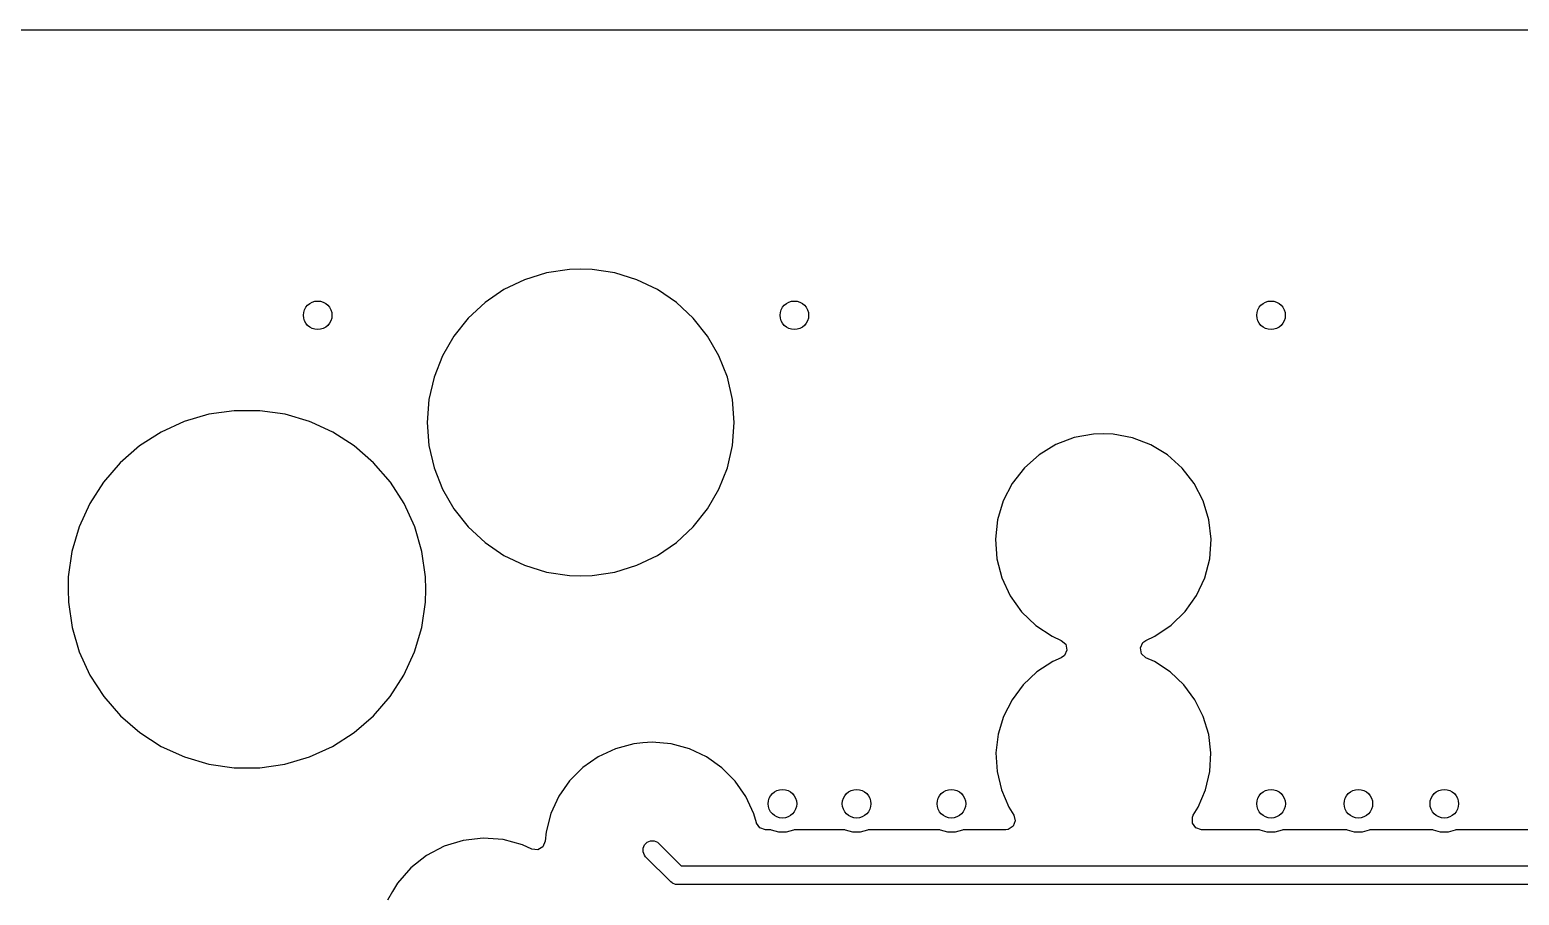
# Model space of a CAD drawing. Header units: inches. Extents: x 5.8 to 18, y -6.4 to -1.3.
# Drawn here: x 14.215 to 14.84, y -4.382 to -4.018 of the extents above; entities that cross this region are included whole.
import ezdxf

# ---------------------------------------------------------------- set-up
doc = ezdxf.new("R2010")
doc.units = ezdxf.units.IN
doc.header["$MEASUREMENT"] = 0
doc.layers.add('F.Cu', color=13, linetype='CONTINUOUS', true_color=0xc83434)

msp = doc.modelspace()

# ---------------------------------------------------------------- linework, layer by layer
at = {"layer": 'F.Cu', "linetype": 'CONTINUOUS'}
for p, q in [((14.19866, -4.01842), (17.89945, -4.01842)), ((14.42238, -4.12331), (14.41371, -4.12748)), ((14.43158, -4.12047), (14.42238, -4.12331)), ((14.44113, -4.11903), (14.43158, -4.12047)), ((14.44591, -4.11894), (14.44113, -4.11903)), ((14.45068, -4.11903), (14.44591, -4.11894)), ((14.46023, -4.12047), (14.45068, -4.11903)), ((14.46943, -4.12331), (14.46023, -4.12047)), ((14.4781, -4.12748), (14.46943, -4.12331)), ((14.41371, -4.12748), (14.40576, -4.1329)), ((14.48605, -4.1329), (14.4781, -4.12748)), ((14.40576, -4.1329), (14.3987, -4.13945)), ((14.49311, -4.13945), (14.48605, -4.1329)), ((14.3987, -4.13945), (14.3927, -4.14697)), ((14.49911, -4.14697), (14.49311, -4.13945)), ((14.3927, -4.14697), (14.38789, -4.15531)), ((14.50392, -4.15531), (14.49911, -4.14697)), ((14.38789, -4.15531), (14.38437, -4.16427)), ((14.50744, -4.16427), (14.50392, -4.15531)), ((14.38437, -4.16427), (14.38223, -4.17365)), ((14.50958, -4.17365), (14.50744, -4.16427)), ((14.38223, -4.17365), (14.38151, -4.18325)), ((14.5103, -4.18325), (14.50958, -4.17365)), ((14.28986, -4.17982), (14.27957, -4.18284)), ((14.30048, -4.17829), (14.28986, -4.17982)), ((14.31121, -4.17829), (14.30048, -4.17829)), ((14.32183, -4.17982), (14.31121, -4.17829)), ((14.33212, -4.18284), (14.32183, -4.17982)), ((14.27957, -4.18284), (14.26981, -4.1873)), ((14.33301, -4.18325), (14.33212, -4.18284)), ((14.34188, -4.1873), (14.33301, -4.18325)), ((14.38151, -4.18325), (14.38223, -4.19285)), ((14.50958, -4.19285), (14.5103, -4.18325)), ((14.26079, -4.19311), (14.25269, -4.20014)), ((14.26981, -4.1873), (14.26079, -4.19311)), ((14.3509, -4.19311), (14.34188, -4.1873)), ((14.35901, -4.20014), (14.3509, -4.19311)), ((14.38223, -4.19285), (14.38437, -4.20223)), ((14.50744, -4.20223), (14.50958, -4.19285)), ((14.64524, -4.19255), (14.6382, -4.19683)), ((14.65295, -4.18961), (14.64524, -4.19255)), ((14.66111, -4.18812), (14.65295, -4.18961)), ((14.66519, -4.18804), (14.66111, -4.18812)), ((14.66926, -4.18813), (14.66519, -4.18804)), ((14.6774, -4.18964), (14.66926, -4.18813)), ((14.68508, -4.19258), (14.6774, -4.18964)), ((14.69211, -4.19687), (14.68508, -4.19258)), ((14.6382, -4.19683), (14.63205, -4.20233)), ((14.69824, -4.20235), (14.69211, -4.19687)), ((14.25269, -4.20014), (14.24567, -4.20825)), ((14.36602, -4.20825), (14.35901, -4.20014)), ((14.38437, -4.20223), (14.38789, -4.21119)), ((14.50392, -4.21119), (14.50744, -4.20223)), ((14.63205, -4.20233), (14.627, -4.20885)), ((14.70328, -4.20886), (14.69824, -4.20235)), ((14.24567, -4.20825), (14.23987, -4.21728)), ((14.37182, -4.21728), (14.36602, -4.20825)), ((14.38789, -4.21119), (14.3927, -4.21952)), ((14.49911, -4.21952), (14.50392, -4.21119)), ((14.627, -4.20885), (14.62322, -4.21618)), ((14.70706, -4.21617), (14.70328, -4.20886)), ((14.23987, -4.21728), (14.23543, -4.22704)), ((14.37627, -4.22704), (14.37182, -4.21728)), ((14.62322, -4.21618), (14.62084, -4.22408)), ((14.70945, -4.22405), (14.70706, -4.21617)), ((14.3927, -4.21952), (14.3987, -4.22705)), ((14.49311, -4.22705), (14.49911, -4.21952)), ((14.62084, -4.22408), (14.61993, -4.23227)), ((14.71038, -4.23222), (14.70945, -4.22405)), ((14.23543, -4.22704), (14.23242, -4.23734)), ((14.37928, -4.23734), (14.37627, -4.22704)), ((14.3987, -4.22705), (14.40576, -4.23359)), ((14.48605, -4.23359), (14.49311, -4.22705)), ((14.40576, -4.23359), (14.41371, -4.23901)), ((14.4781, -4.23901), (14.48605, -4.23359)), ((14.61993, -4.23227), (14.62052, -4.2405)), ((14.70981, -4.24043), (14.71038, -4.23222)), ((14.23242, -4.23734), (14.2309, -4.24799)), ((14.3808, -4.24799), (14.37928, -4.23734)), ((14.41371, -4.23901), (14.42238, -4.24319)), ((14.42238, -4.24319), (14.43158, -4.24603)), ((14.46023, -4.24603), (14.46943, -4.24319)), ((14.46943, -4.24319), (14.4781, -4.23901)), ((14.62052, -4.2405), (14.62261, -4.24848)), ((14.70776, -4.24841), (14.70981, -4.24043)), ((14.2309, -4.24799), (14.23081, -4.25332)), ((14.38088, -4.25332), (14.3808, -4.24799)), ((14.43158, -4.24603), (14.44113, -4.24747)), ((14.44113, -4.24747), (14.44591, -4.24755)), ((14.44591, -4.24755), (14.45068, -4.24747)), ((14.45068, -4.24747), (14.46023, -4.24603)), ((14.62261, -4.24848), (14.6261, -4.25595)), ((14.7043, -4.25587), (14.70776, -4.24841)), ((14.23081, -4.25332), (14.23091, -4.25864)), ((14.38078, -4.25864), (14.38088, -4.25332)), ((14.23091, -4.25864), (14.23245, -4.26928)), ((14.37924, -4.26928), (14.38078, -4.25864)), ((14.6261, -4.25595), (14.6309, -4.26266)), ((14.69955, -4.26259), (14.7043, -4.25587)), ((14.6309, -4.26266), (14.63684, -4.26839)), ((14.68679, -4.27295), (14.69366, -4.26834)), ((14.69366, -4.26834), (14.69955, -4.26259)), ((14.23245, -4.26928), (14.23548, -4.27955)), ((14.37621, -4.27955), (14.37924, -4.26928)), ((14.63684, -4.26839), (14.64375, -4.27296)), ((14.64375, -4.27296), (14.64755, -4.27468)), ((14.68301, -4.27469), (14.68679, -4.27295)), ((14.23548, -4.27955), (14.23994, -4.28929)), ((14.37175, -4.28929), (14.37621, -4.27955)), ((14.64755, -4.27468), (14.64938, -4.27635)), ((14.64988, -4.27877), (14.64886, -4.28102)), ((14.64938, -4.27635), (14.64988, -4.27877)), ((14.68071, -4.27786), (14.68174, -4.27561)), ((14.6812, -4.28029), (14.68071, -4.27786)), ((14.68301, -4.28196), (14.6812, -4.28029)), ((14.68174, -4.27561), (14.68301, -4.27469)), ((14.64393, -4.28361), (14.63731, -4.28792)), ((14.64755, -4.28197), (14.64393, -4.28361)), ((14.64886, -4.28102), (14.64755, -4.28197)), ((14.68662, -4.28362), (14.68301, -4.28196)), ((14.69321, -4.28796), (14.68662, -4.28362)), ((14.23994, -4.28929), (14.24574, -4.29829)), ((14.36595, -4.29829), (14.37175, -4.28929)), ((14.63158, -4.2933), (14.62687, -4.29959)), ((14.63731, -4.28792), (14.63158, -4.2933)), ((14.69892, -4.29335), (14.69321, -4.28796)), ((14.70361, -4.29964), (14.69892, -4.29335)), ((14.24574, -4.29829), (14.25276, -4.30638)), ((14.35894, -4.30638), (14.36595, -4.29829)), ((14.62687, -4.29959), (14.62333, -4.3066)), ((14.70714, -4.30665), (14.70361, -4.29964)), ((14.25276, -4.30638), (14.26086, -4.31339)), ((14.35084, -4.31339), (14.35894, -4.30638)), ((14.62333, -4.3066), (14.62106, -4.31413)), ((14.7094, -4.31416), (14.70714, -4.30665)), ((14.26086, -4.31339), (14.26987, -4.31918)), ((14.34182, -4.31918), (14.35084, -4.31339)), ((14.46812, -4.31815), (14.46043, -4.32018)), ((14.47203, -4.31775), (14.46812, -4.31815)), ((14.47594, -4.31749), (14.47203, -4.31775)), ((14.48386, -4.31818), (14.47594, -4.31749)), ((14.49149, -4.32023), (14.48386, -4.31818)), ((14.62106, -4.31413), (14.62014, -4.32193)), ((14.71033, -4.32196), (14.7094, -4.31416)), ((14.26987, -4.31918), (14.27961, -4.32363)), ((14.27961, -4.32363), (14.28989, -4.32664)), ((14.3218, -4.32664), (14.33208, -4.32363)), ((14.33208, -4.32363), (14.34182, -4.31918)), ((14.45325, -4.32351), (14.44677, -4.32804)), ((14.46043, -4.32018), (14.45325, -4.32351)), ((14.49865, -4.32358), (14.49149, -4.32023)), ((14.50511, -4.32813), (14.49865, -4.32358)), ((14.62014, -4.32193), (14.62059, -4.32978)), ((14.7099, -4.32979), (14.71033, -4.32196)), ((14.28989, -4.32664), (14.30049, -4.32816)), ((14.30049, -4.32816), (14.3112, -4.32816)), ((14.3112, -4.32816), (14.3218, -4.32664)), ((14.44677, -4.32804), (14.44118, -4.33365)), ((14.51068, -4.33373), (14.50511, -4.32813)), ((14.62059, -4.32978), (14.6224, -4.33743)), ((14.70812, -4.33744), (14.7099, -4.32979)), ((14.44118, -4.33365), (14.43667, -4.34015)), ((14.51519, -4.34022), (14.51068, -4.33373)), ((14.43667, -4.34015), (14.43337, -4.34735)), ((14.51852, -4.34743), (14.51519, -4.34022)), ((14.6224, -4.33743), (14.62553, -4.34468)), ((14.70503, -4.3447), (14.70812, -4.33744)), ((14.43337, -4.34735), (14.43138, -4.35505)), ((14.51962, -4.35127), (14.51852, -4.34743)), ((14.62553, -4.34468), (14.62764, -4.34805)), ((14.62764, -4.34805), (14.62824, -4.35045)), ((14.70253, -4.34894), (14.70294, -4.34807)), ((14.70253, -4.35141), (14.70253, -4.34894)), ((14.70294, -4.34807), (14.70503, -4.3447)), ((14.43138, -4.35505), (14.43099, -4.35903)), ((14.51966, -4.35141), (14.51962, -4.35127)), ((14.52111, -4.35341), (14.51966, -4.35141)), ((14.52346, -4.35418), (14.52111, -4.35341)), ((14.52567, -4.35418), (14.52346, -4.35418)), ((14.52596, -4.35434), (14.52567, -4.35418)), ((14.52898, -4.35515), (14.52596, -4.35434)), ((14.53212, -4.35515), (14.52898, -4.35515)), ((14.53515, -4.35434), (14.53212, -4.35515)), ((14.53543, -4.35418), (14.53515, -4.35434)), ((14.55677, -4.35418), (14.53543, -4.35418)), ((14.55706, -4.35434), (14.55677, -4.35418)), ((14.56009, -4.35515), (14.55706, -4.35434)), ((14.56322, -4.35515), (14.56009, -4.35515)), ((14.56625, -4.35434), (14.56322, -4.35515)), ((14.56653, -4.35418), (14.56625, -4.35434)), ((14.59656, -4.35418), (14.56653, -4.35418)), ((14.59684, -4.35434), (14.59656, -4.35418)), ((14.59987, -4.35515), (14.59684, -4.35434)), ((14.603, -4.35515), (14.59987, -4.35515)), ((14.60603, -4.35434), (14.603, -4.35515)), ((14.60632, -4.35418), (14.60603, -4.35434)), ((14.62425, -4.35418), (14.60632, -4.35418)), ((14.62522, -4.35406), (14.62425, -4.35418)), ((14.62732, -4.35274), (14.62522, -4.35406)), ((14.62824, -4.35045), (14.62732, -4.35274)), ((14.70399, -4.35341), (14.70253, -4.35141)), ((14.70634, -4.35418), (14.70399, -4.35341)), ((14.73067, -4.35418), (14.70634, -4.35418)), ((14.73096, -4.35434), (14.73067, -4.35418)), ((14.73398, -4.35515), (14.73096, -4.35434)), ((14.73712, -4.35515), (14.73398, -4.35515)), ((14.74015, -4.35434), (14.73712, -4.35515)), ((14.74043, -4.35418), (14.74015, -4.35434)), ((14.7673, -4.35418), (14.74043, -4.35418)), ((14.76759, -4.35434), (14.7673, -4.35418)), ((14.77062, -4.35515), (14.76759, -4.35434)), ((14.77375, -4.35515), (14.77062, -4.35515)), ((14.77678, -4.35434), (14.77375, -4.35515)), ((14.77707, -4.35418), (14.77678, -4.35434)), ((14.80337, -4.35418), (14.77707, -4.35418)), ((14.80365, -4.35434), (14.80337, -4.35418)), ((14.80668, -4.35515), (14.80365, -4.35434)), ((14.80982, -4.35515), (14.80668, -4.35515)), ((14.81284, -4.35434), (14.80982, -4.35515)), ((14.81313, -4.35418), (14.81284, -4.35434)), ((14.84845, -4.35418), (14.81313, -4.35418)), ((14.38859, -4.3611), (14.38116, -4.365)), ((14.39662, -4.35864), (14.38859, -4.3611)), ((14.40496, -4.35771), (14.39662, -4.35864)), ((14.41334, -4.35834), (14.40496, -4.35771)), ((14.42149, -4.36053), (14.41334, -4.35834)), ((14.42535, -4.36228), (14.42149, -4.36053)), ((14.43, -4.3613), (14.42787, -4.36255)), ((14.43099, -4.35903), (14.43, -4.3613)), ((14.47204, -4.36193), (14.47263, -4.36051)), ((14.47204, -4.36346), (14.47204, -4.36193)), ((14.47263, -4.36051), (14.47372, -4.35942)), ((14.47372, -4.35942), (14.47514, -4.35884)), ((14.47514, -4.35884), (14.47667, -4.35884)), ((14.47667, -4.35884), (14.47809, -4.35942)), ((14.47809, -4.35942), (14.47869, -4.35991)), ((14.47869, -4.35991), (14.48809, -4.36931)), ((14.38116, -4.365), (14.37458, -4.37022)), ((14.42541, -4.36231), (14.42535, -4.36228)), ((14.42787, -4.36255), (14.42541, -4.36231)), ((14.47263, -4.36488), (14.47204, -4.36346)), ((14.47312, -4.36548), (14.47263, -4.36488)), ((14.48367, -4.37603), (14.47312, -4.36548)), ((14.37458, -4.37022), (14.36905, -4.3766)), ((14.48809, -4.36931), (15.10516, -4.36931)), ((14.36688, -4.38015), (14.36486, -4.38378)), ((14.36905, -4.3766), (14.36688, -4.38015)), ((14.48427, -4.37652), (14.48367, -4.37603)), ((14.48446, -4.3766), (14.48427, -4.37652)), ((14.48569, -4.37711), (14.48446, -4.3766)), ((14.48646, -4.37719), (14.48569, -4.37711)), ((15.10353, -4.37719), (14.48646, -4.37719))]:
    msp.add_line(p, q, dxfattribs=at)
at = {"layer": 'F.Cu'}
for centre, radius in [((14.33555, -4.13825), 0.00598), ((14.53555, -4.13825), 0.00598), ((14.73555, -4.13825), 0.00598), ((14.53055, -4.34325), 0.006), ((14.56165, -4.34325), 0.006), ((14.60144, -4.34325), 0.006), ((14.73555, -4.34325), 0.006), ((14.77219, -4.34325), 0.006), ((14.80825, -4.34325), 0.006)]:
    msp.add_circle(centre, radius, dxfattribs=at)

doc.saveas('drawing.dxf')
